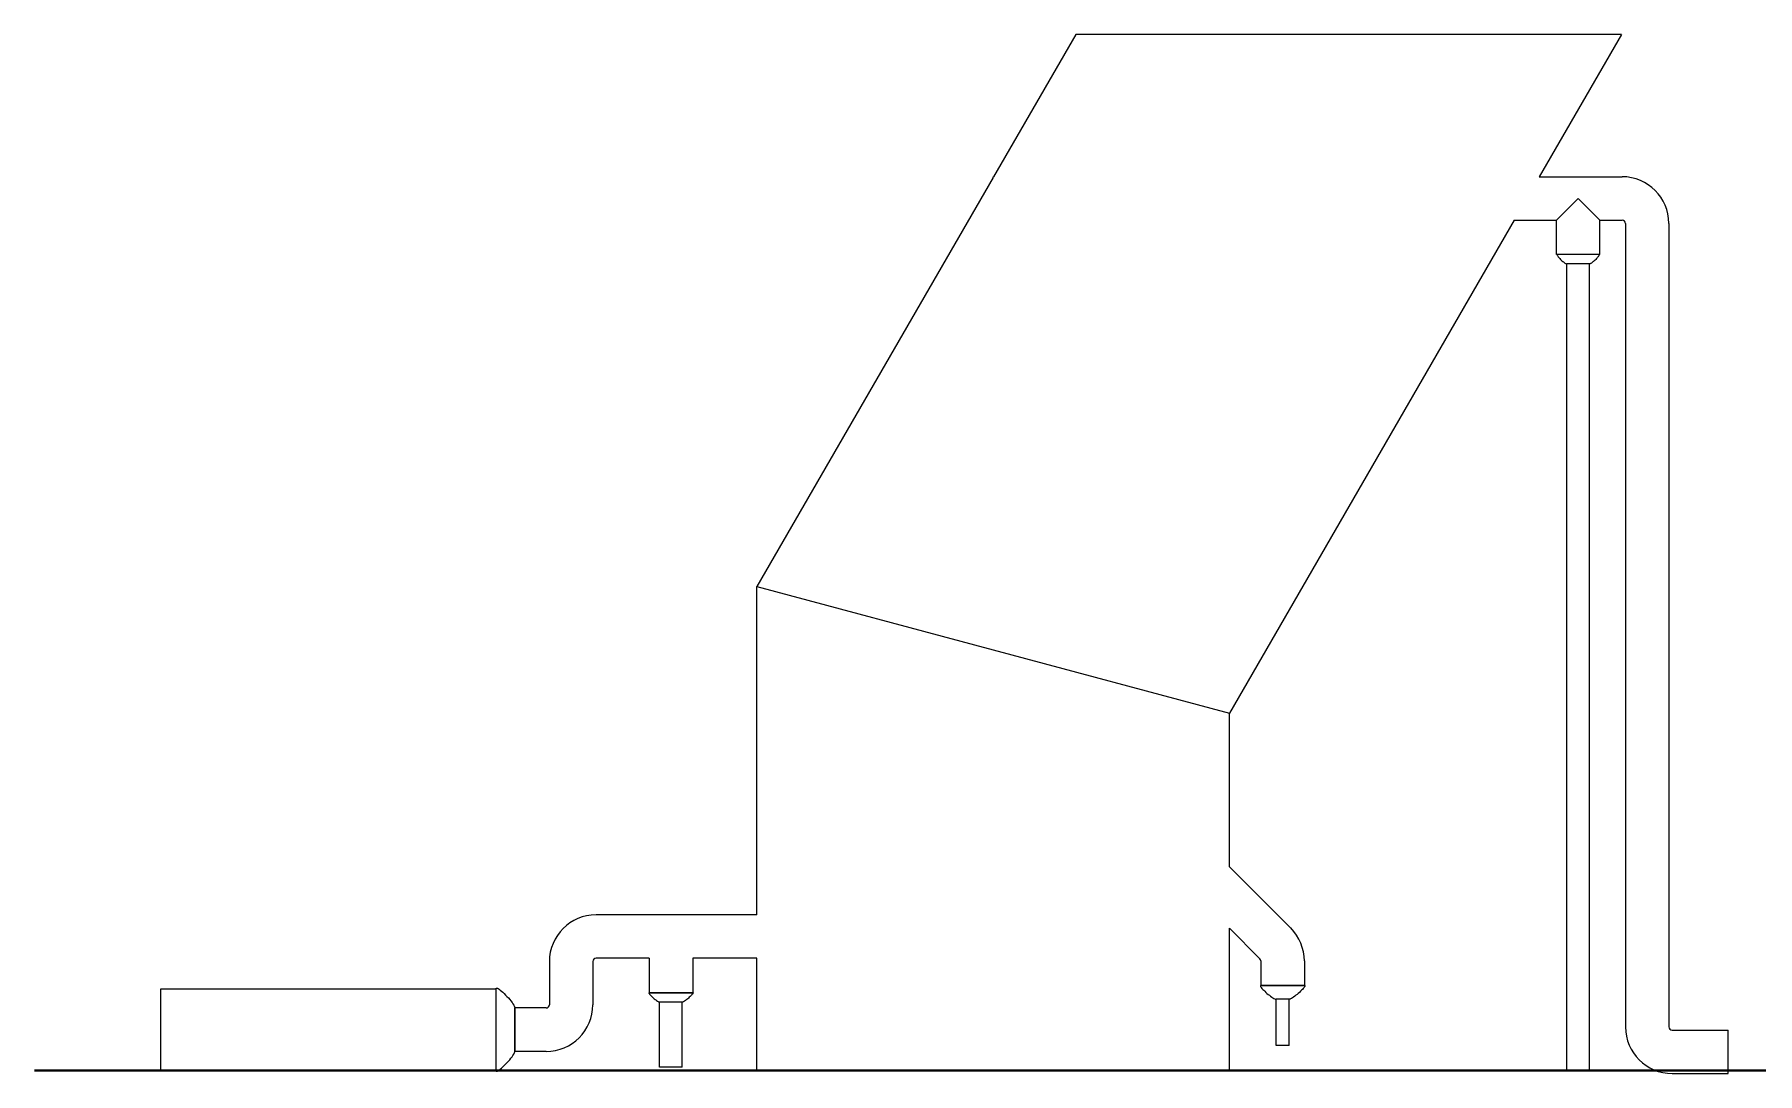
# Model space of a CAD drawing. Header units: millimetres. Extents: x 1147.5 to 1224.1, y 2097.1 to 2139.6.
# Drawn here: x 1213.873 to 1217.324, y 2103.644 to 2105.726 of the extents above; entities that cross this region are included whole.
import ezdxf

# ---------------------------------------------------------------- set-up
doc = ezdxf.new("R2010")
doc.units = ezdxf.units.MM
for name, color, linetype in [('Cubierta_BackgroundLines', 4, 'Continuous'), ('PVC0.5_BackgroundLines', 1, 'Continuous'), ('Reductores_BackgroundLines', 3, 'Continuous')]:
    doc.layers.add(name, color=color, linetype=linetype)
for name, color, linetype, lineweight in [('paredes', 7, 'Continuous', 40), ('PVC1.5_BackgroundLines', 1, 'Continuous', 13), ('PVC3_BackgroundLines', 1, 'Continuous', 13), ('PVC6_BackgroundLines', 1, 'Continuous', 13)]:
    doc.layers.add(name, color=color, linetype=linetype, lineweight=lineweight)

msp = doc.modelspace()

# ---------------------------------------------------------------- linework, layer by layer
at = {"layer": 'Cubierta_BackgroundLines', "linetype": 'Continuous', "extrusion": (0, 1, 0)}
for p, q in [((1215.9582, 2105.7265), (1215.7936, 2105.4414)), ((1217.051, 2105.7265), (1215.9582, 2105.7265)), ((1217.051, 2105.7265), (1216.8864, 2105.4414)), ((1215.7928, 2105.44), (1215.3196, 2104.6204)), ((1216.8362, 2105.3544), (1216.266, 2104.3668)), ((1215.3196, 2104.6204), (1216.266, 2104.3668)), ((1215.3196, 2103.9624), (1215.3196, 2104.6204)), ((1216.266, 2104.0587), (1216.266, 2104.3668)), ((1216.266, 2103.6504), (1216.266, 2103.9357)), ((1215.3196, 2103.6504), (1215.3196, 2103.8754)), ((1215.3196, 2103.6504), (1216.266, 2103.6504))]:
    msp.add_line(p, q, dxfattribs=at)
at = {"layer": 'paredes'}
msp.add_line((1213.8731, 2103.6504), (1219.7205, 2103.6504), dxfattribs=at)
at = {"layer": 'PVC0.5_BackgroundLines', "linetype": 'Continuous', "extrusion": (0, 1, 0)}
for p, q in [((1216.3855, 2103.7932), (1216.3595, 2103.7932)), ((1216.3595, 2103.7009), (1216.3595, 2103.7932)), ((1216.3855, 2103.7009), (1216.3855, 2103.7932)), ((1216.3855, 2103.7009), (1216.3595, 2103.7009))]:
    msp.add_line(p, q, dxfattribs=at)
at = {"layer": 'PVC1.5_BackgroundLines', "linetype": 'Continuous', "extrusion": (0, 1, 0)}
for p, q in [((1216.987, 2105.2667), (1216.9415, 2105.2667)), ((1216.9415, 2103.6504), (1216.9415, 2105.2667)), ((1216.987, 2103.6504), (1216.987, 2105.2667)), ((1215.1704, 2103.7877), (1215.1249, 2103.7877)), ((1215.1249, 2103.6574), (1215.1249, 2103.7877)), ((1215.1704, 2103.6574), (1215.1704, 2103.7877)), ((1215.1704, 2103.6574), (1215.1249, 2103.6574)), ((1216.987, 2103.6504), (1216.9415, 2103.6504))]:
    msp.add_line(p, q, dxfattribs=at)
at = {"layer": 'PVC3_BackgroundLines', "linetype": 'Continuous', "extrusion": (0, 1, 0)}
for p, q in [((1215.7928, 2105.4397), (1215.7928, 2105.4414)), ((1215.7928, 2105.4414), (1215.7936, 2105.4414)), ((1216.8864, 2105.4414), (1217.0525, 2105.4414)), ((1216.9643, 2105.3979), (1216.9208, 2105.3544)), ((1217.0078, 2105.3544), (1216.9643, 2105.3979)), ((1216.8362, 2105.3544), (1216.9208, 2105.3544)), ((1216.9208, 2105.2854), (1216.9208, 2105.3544)), ((1217.0078, 2105.2854), (1217.0078, 2105.3544)), ((1217.0078, 2105.3544), (1217.0525, 2105.3544)), ((1217.059, 2105.3479), (1217.059, 2103.7379)), ((1217.146, 2105.3479), (1217.146, 2103.7379)), ((1216.9643, 2105.2854), (1216.9208, 2105.2854)), ((1217.0078, 2105.2854), (1216.9643, 2105.2854)), ((1216.266, 2104.0587), (1216.3886, 2103.9361)), ((1215.3196, 2103.9624), (1214.9977, 2103.9624)), ((1216.266, 2103.9357), (1216.3271, 2103.8746)), ((1214.9042, 2103.8689), (1214.9042, 2103.7824)), ((1214.9912, 2103.8689), (1214.9912, 2103.7824)), ((1215.1042, 2103.8754), (1214.9977, 2103.8754)), ((1215.1042, 2103.8754), (1215.1042, 2103.8064)), ((1215.3196, 2103.8754), (1215.1912, 2103.8754)), ((1215.1912, 2103.8754), (1215.1912, 2103.8064)), ((1216.329, 2103.87), (1216.329, 2103.8207)), ((1216.416, 2103.87), (1216.416, 2103.8207)), ((1215.1042, 2103.8064), (1215.1477, 2103.8064)), ((1215.1477, 2103.8064), (1215.1912, 2103.8064)), ((1216.329, 2103.8207), (1216.3725, 2103.8207)), ((1216.3725, 2103.8207), (1216.416, 2103.8207)), ((1214.8352, 2103.7759), (1214.8352, 2103.7324)), ((1214.8977, 2103.7759), (1214.8352, 2103.7759)), ((1214.8352, 2103.7324), (1214.8352, 2103.6889)), ((1217.1525, 2103.7314), (1217.265, 2103.7314)), ((1217.265, 2103.6879), (1217.265, 2103.7314)), ((1214.8977, 2103.6889), (1214.8352, 2103.6889)), ((1217.265, 2103.6444), (1217.265, 2103.6879)), ((1217.1525, 2103.6444), (1217.265, 2103.6444))]:
    msp.add_line(p, q, dxfattribs=at)
at = {"layer": 'PVC3_BackgroundLines', "linetype": 'Continuous'}
for centre, radius, start, end in [((1217.0525, 2105.3479), 0.0935, 0, 90), ((1217.0525, 2105.3479), 0.0065, 0, 90), ((1214.9977, 2103.8689), 0.0935, 90, 180), ((1216.3225, 2103.87), 0.0935, 0, 45), ((1214.9977, 2103.8689), 0.0065, 90, 180), ((1216.3225, 2103.87), 0.0065, 0, 45), ((1214.8977, 2103.7824), 0.0935, 270, 0), ((1214.8977, 2103.7824), 0.0065, 270, 0), ((1217.1525, 2103.7379), 0.0935, 180, 270), ((1217.1525, 2103.7379), 0.0065, 180, 270)]:
    msp.add_arc(centre, radius, start, end, dxfattribs=at)
at = {"layer": 'PVC6_BackgroundLines', "linetype": 'Continuous', "extrusion": (0, 1, 0)}
for p, q in [((1214.1262, 2103.7324), (1214.1262, 2103.8144)), ((1214.1262, 2103.8144), (1214.7977, 2103.8144)), ((1214.7977, 2103.7324), (1214.7977, 2103.8144)), ((1214.1262, 2103.6504), (1214.1262, 2103.7324)), ((1214.7977, 2103.6504), (1214.7977, 2103.7324)), ((1214.1262, 2103.6504), (1214.7977, 2103.6504))]:
    msp.add_line(p, q, dxfattribs=at)
at = {"layer": 'Reductores_BackgroundLines', "linetype": 'Continuous', "extrusion": (0, 1, 0)}
for p, q in [((1216.987, 2105.2667), (1216.9415, 2105.2667)), ((1214.7977, 2103.7324), (1214.7977, 2103.8144)), ((1215.1912, 2103.8064), (1215.1042, 2103.8064)), ((1216.416, 2103.8207), (1216.329, 2103.8207)), ((1216.3855, 2103.7932), (1216.3595, 2103.7932)), ((1214.8352, 2103.7324), (1214.8352, 2103.7759)), ((1215.1704, 2103.7877), (1215.1249, 2103.7877)), ((1214.7977, 2103.6504), (1214.7977, 2103.7324)), ((1214.8352, 2103.6889), (1214.8352, 2103.7324))]:
    msp.add_line(p, q, dxfattribs=at)
at = {"layer": 'Reductores_BackgroundLines', "linetype": 'Continuous'}
for points, knots in [([(1216.9228, 2105.2854), (1216.9227, 2105.2854), (1216.9226, 2105.2854), (1216.9224, 2105.2854), (1216.9224, 2105.2854), (1216.9223, 2105.2853), (1216.9222, 2105.2852), (1216.9222, 2105.2852), (1216.9221, 2105.2851), (1216.9221, 2105.285), (1216.9221, 2105.285), (1216.9221, 2105.2848), (1216.9221, 2105.2847), (1216.9221, 2105.2844), (1216.9222, 2105.2842), (1216.9225, 2105.2835), (1216.9229, 2105.283), (1216.9243, 2105.2809), (1216.9258, 2105.2791), (1216.9294, 2105.2754), (1216.9314, 2105.2735), (1216.9354, 2105.2701), (1216.9373, 2105.2686), (1216.9394, 2105.2674), (1216.9399, 2105.2671), (1216.9408, 2105.2668), (1216.9412, 2105.2667), (1216.9415, 2105.2667)], [0, 0, 0, 0, 0.018856, 0.018856, 0.045218, 0.045218, 0.062938, 0.062938, 0.079616, 0.079616, 0.098819, 0.098819, 0.125119, 0.125119, 0.168322, 0.168322, 0.256635, 0.256635, 0.456635, 0.456635, 0.656635, 0.656635, 0.856635, 0.856635, 0.928317, 0.928317, 1, 1, 1, 1]), ([(1217.0058, 2105.2854), (1217.0058, 2105.2854), (1217.0059, 2105.2854), (1217.0061, 2105.2854), (1217.0062, 2105.2854), (1217.0063, 2105.2853), (1217.0063, 2105.2852), (1217.0064, 2105.2852), (1217.0064, 2105.2851), (1217.0064, 2105.285), (1217.0064, 2105.285), (1217.0064, 2105.2848), (1217.0064, 2105.2847), (1217.0064, 2105.2844), (1217.0063, 2105.2842), (1217.006, 2105.2835), (1217.0057, 2105.283), (1217.0042, 2105.2809), (1217.0027, 2105.2791), (1216.9991, 2105.2754), (1216.9971, 2105.2735), (1216.9931, 2105.2701), (1216.9912, 2105.2686), (1216.9891, 2105.2674), (1216.9886, 2105.2671), (1216.9877, 2105.2668), (1216.9873, 2105.2667), (1216.987, 2105.2667)], [0, 0, 0, 0, 0.018856, 0.018856, 0.045218, 0.045218, 0.062938, 0.062938, 0.079616, 0.079616, 0.098819, 0.098819, 0.125119, 0.125119, 0.168322, 0.168322, 0.256635, 0.256635, 0.456635, 0.456635, 0.656635, 0.656635, 0.856635, 0.856635, 0.928317, 0.928317, 1, 1, 1, 1]), ([(1214.7977, 2103.8144), (1214.7977, 2103.8146), (1214.7977, 2103.8147), (1214.7978, 2103.8151), (1214.7978, 2103.8152), (1214.798, 2103.8154), (1214.798, 2103.8155), (1214.7982, 2103.8156), (1214.7983, 2103.8157), (1214.7985, 2103.8157), (1214.7986, 2103.8158), (1214.7989, 2103.8158), (1214.7991, 2103.8158), (1214.7996, 2103.8156), (1214.8, 2103.8155), (1214.8013, 2103.8149), (1214.8024, 2103.8143), (1214.8064, 2103.8114), (1214.81, 2103.8083), (1214.8174, 2103.801), (1214.8213, 2103.7968), (1214.8281, 2103.7888), (1214.831, 2103.7848), (1214.8336, 2103.7804), (1214.8342, 2103.7793), (1214.835, 2103.7774), (1214.8352, 2103.7766), (1214.8352, 2103.7759)], [0, 0, 0, 0, 0.019109, 0.019109, 0.045541, 0.045541, 0.063078, 0.063078, 0.079491, 0.079491, 0.098308, 0.098308, 0.123978, 0.123978, 0.165961, 0.165961, 0.251336, 0.251336, 0.451336, 0.451336, 0.651336, 0.651336, 0.851336, 0.851336, 0.925668, 0.925668, 1, 1, 1, 1]), ([(1215.1042, 2103.8064), (1215.1041, 2103.8064), (1215.104, 2103.8064), (1215.1039, 2103.8064), (1215.1038, 2103.8064), (1215.1037, 2103.8063), (1215.1037, 2103.8063), (1215.1036, 2103.8062), (1215.1036, 2103.8062), (1215.1035, 2103.8061), (1215.1035, 2103.8061), (1215.1035, 2103.806), (1215.1035, 2103.8059), (1215.1035, 2103.8057), (1215.1035, 2103.8056), (1215.1036, 2103.8053), (1215.1038, 2103.805), (1215.1043, 2103.8041), (1215.1049, 2103.8034), (1215.107, 2103.8009), (1215.1088, 2103.7991), (1215.113, 2103.7953), (1215.1152, 2103.7934), (1215.1195, 2103.7903), (1215.1215, 2103.789), (1215.1234, 2103.7881), (1215.1237, 2103.7879), (1215.1244, 2103.7877), (1215.1247, 2103.7877), (1215.1249, 2103.7877)], [0, 0, 0, 0, 0.019887, 0.019887, 0.033203, 0.033203, 0.053873, 0.053873, 0.069835, 0.069835, 0.085955, 0.085955, 0.105589, 0.105589, 0.134031, 0.134031, 0.183906, 0.183906, 0.294946, 0.294946, 0.494946, 0.494946, 0.694946, 0.694946, 0.894946, 0.894946, 0.947473, 0.947473, 1, 1, 1, 1]), ([(1215.1912, 2103.8064), (1215.1913, 2103.8064), (1215.1914, 2103.8064), (1215.1915, 2103.8064), (1215.1915, 2103.8064), (1215.1916, 2103.8063), (1215.1917, 2103.8063), (1215.1918, 2103.8062), (1215.1918, 2103.8062), (1215.1918, 2103.8061), (1215.1918, 2103.8061), (1215.1919, 2103.806), (1215.1919, 2103.8059), (1215.1919, 2103.8057), (1215.1918, 2103.8056), (1215.1917, 2103.8053), (1215.1916, 2103.805), (1215.1911, 2103.8041), (1215.1905, 2103.8034), (1215.1884, 2103.8009), (1215.1865, 2103.7991), (1215.1824, 2103.7953), (1215.1801, 2103.7934), (1215.1759, 2103.7903), (1215.1739, 2103.789), (1215.172, 2103.7881), (1215.1716, 2103.7879), (1215.171, 2103.7877), (1215.1707, 2103.7877), (1215.1704, 2103.7877)], [0, 0, 0, 0, 0.019887, 0.019887, 0.033203, 0.033203, 0.053873, 0.053873, 0.069835, 0.069835, 0.085955, 0.085955, 0.105589, 0.105589, 0.134031, 0.134031, 0.183906, 0.183906, 0.294946, 0.294946, 0.494946, 0.494946, 0.694946, 0.694946, 0.894946, 0.894946, 0.947473, 0.947473, 1, 1, 1, 1]), ([(1216.329, 2103.8207), (1216.3288, 2103.8207), (1216.3287, 2103.8207), (1216.3285, 2103.8207), (1216.3285, 2103.8206), (1216.3283, 2103.8206), (1216.3283, 2103.8205), (1216.3281, 2103.8204), (1216.3281, 2103.8204), (1216.328, 2103.8203), (1216.328, 2103.8202), (1216.328, 2103.82), (1216.328, 2103.82), (1216.328, 2103.8197), (1216.328, 2103.8195), (1216.3282, 2103.819), (1216.3284, 2103.8187), (1216.3291, 2103.8174), (1216.33, 2103.8162), (1216.3331, 2103.8127), (1216.3358, 2103.8099), (1216.3419, 2103.8044), (1216.3452, 2103.8017), (1216.3514, 2103.797), (1216.3544, 2103.7951), (1216.3572, 2103.7938), (1216.3577, 2103.7936), (1216.3587, 2103.7933), (1216.3591, 2103.7932), (1216.3595, 2103.7932)], [0, 0, 0, 0, 0.019911, 0.019911, 0.03323, 0.03323, 0.053893, 0.053893, 0.069837, 0.069837, 0.085932, 0.085932, 0.105528, 0.105528, 0.133905, 0.133905, 0.183646, 0.183646, 0.294335, 0.294335, 0.494335, 0.494335, 0.694335, 0.694335, 0.894335, 0.894335, 0.947167, 0.947167, 1, 1, 1, 1]), ([(1216.416, 2103.8207), (1216.4161, 2103.8207), (1216.4162, 2103.8207), (1216.4164, 2103.8207), (1216.4165, 2103.8206), (1216.4166, 2103.8206), (1216.4167, 2103.8205), (1216.4168, 2103.8204), (1216.4169, 2103.8204), (1216.4169, 2103.8203), (1216.4169, 2103.8202), (1216.417, 2103.82), (1216.417, 2103.82), (1216.417, 2103.8197), (1216.4169, 2103.8195), (1216.4168, 2103.819), (1216.4166, 2103.8187), (1216.4158, 2103.8174), (1216.415, 2103.8162), (1216.4119, 2103.8127), (1216.4092, 2103.8099), (1216.4031, 2103.8044), (1216.3998, 2103.8017), (1216.3935, 2103.797), (1216.3906, 2103.7951), (1216.3878, 2103.7938), (1216.3872, 2103.7936), (1216.3863, 2103.7933), (1216.3858, 2103.7932), (1216.3855, 2103.7932)], [0, 0, 0, 0, 0.019911, 0.019911, 0.03323, 0.03323, 0.053893, 0.053893, 0.069837, 0.069837, 0.085932, 0.085932, 0.105528, 0.105528, 0.133905, 0.133905, 0.183646, 0.183646, 0.294335, 0.294335, 0.494335, 0.494335, 0.694335, 0.694335, 0.894335, 0.894335, 0.947167, 0.947167, 1, 1, 1, 1]), ([(1214.7977, 2103.6504), (1214.7977, 2103.6502), (1214.7977, 2103.6501), (1214.7978, 2103.6498), (1214.7978, 2103.6496), (1214.798, 2103.6494), (1214.798, 2103.6493), (1214.7982, 2103.6492), (1214.7983, 2103.6492), (1214.7985, 2103.6491), (1214.7986, 2103.6491), (1214.7989, 2103.6491), (1214.7991, 2103.6491), (1214.7996, 2103.6492), (1214.8, 2103.6493), (1214.8013, 2103.6499), (1214.8024, 2103.6506), (1214.8064, 2103.6534), (1214.81, 2103.6566), (1214.8174, 2103.6639), (1214.8213, 2103.668), (1214.8281, 2103.6761), (1214.831, 2103.68), (1214.8336, 2103.6844), (1214.8342, 2103.6855), (1214.835, 2103.6874), (1214.8352, 2103.6883), (1214.8352, 2103.6889)], [0, 0, 0, 0, 0.019109, 0.019109, 0.045541, 0.045541, 0.063078, 0.063078, 0.079491, 0.079491, 0.098308, 0.098308, 0.123978, 0.123978, 0.165961, 0.165961, 0.251336, 0.251336, 0.451336, 0.451336, 0.651336, 0.651336, 0.851336, 0.851336, 0.925668, 0.925668, 1, 1, 1, 1])]:
    msp.add_open_spline(points, degree=3, knots=knots, dxfattribs=at)

doc.saveas('drawing.dxf')
